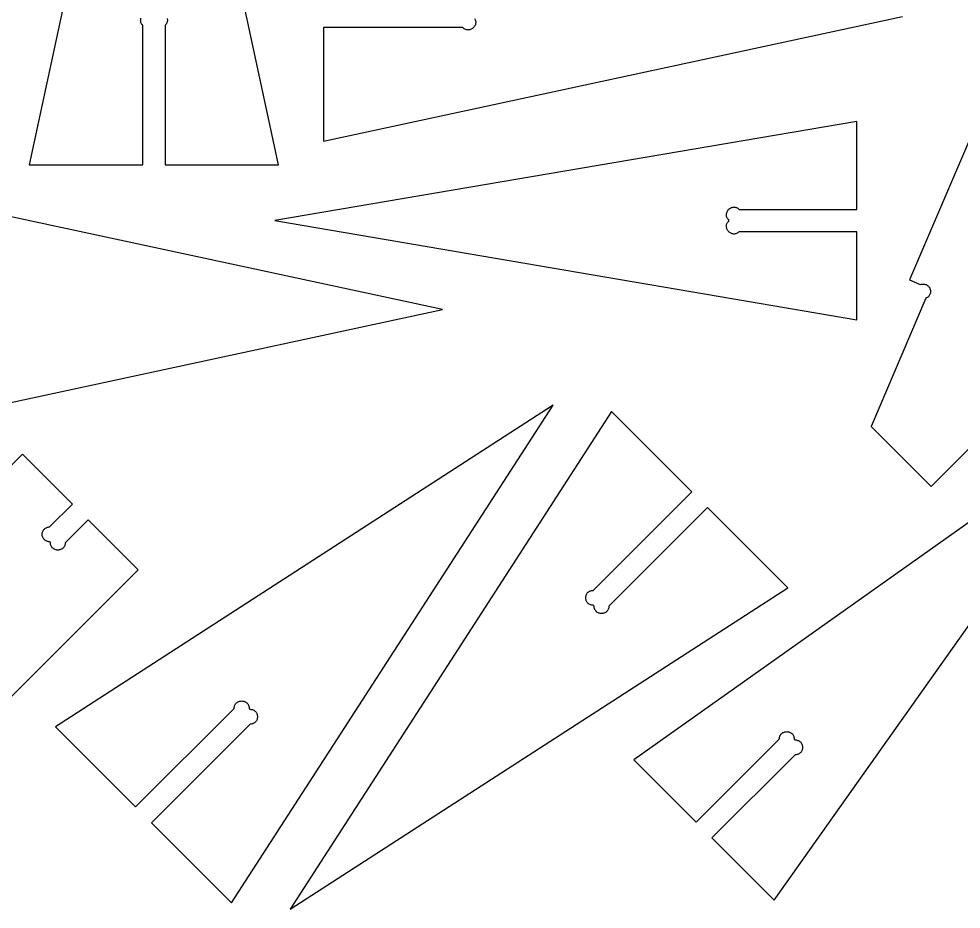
# Model space of a CAD drawing. Extents: x 105 to 1294, y 104 to 1295.
# Drawn here: x 1028.1 to 1155, y 103.8 to 223.7 of the extents above; entities that cross this region are included whole.
import ezdxf

# ---------------------------------------------------------------- set-up
doc = ezdxf.new("R2010")
doc.units = 0
doc.layers.add('LAYER_1', color=62, linetype='CONTINUOUS')

msp = doc.modelspace()

# ---------------------------------------------------------------- linework, layer by layer
at = {"layer": 'LAYER_1'}
for points in [[(1048.05, 223.78), (1048.07, 223.69), (1048.08, 223.6), (1048.08, 223.5), (1048.07, 223.41), (1048.05, 223.31), (1048.02, 223.22), (1047.98, 223.12), (1047.92, 223.03), (1047.85, 222.94), (1047.77, 222.85), (1047.77, 204.06), (1063.07, 204.06), (1046.28, 282.09), (1029.48, 204.06), (1044.78, 204.06), (1044.78, 222.85), (1044.71, 222.92), (1044.65, 223), (1044.6, 223.09), (1044.56, 223.18), (1044.53, 223.27), (1044.5, 223.36), (1044.49, 223.46), (1044.48, 223.55), (1044.49, 223.65), (1044.5, 223.75), (1044.53, 223.84)], [(1089.47, 223.8), (1089.53, 223.71), (1089.57, 223.61), (1089.6, 223.52), (1089.62, 223.42), (1089.63, 223.33), (1089.63, 223.23), (1089.62, 223.14), (1089.6, 223.05), (1089.58, 222.96), (1089.54, 222.87), (1089.5, 222.79), (1089.44, 222.71), (1089.39, 222.64), (1089.32, 222.57), (1089.25, 222.51), (1089.18, 222.45), (1089.1, 222.4), (1089.02, 222.35), (1088.93, 222.32), (1088.85, 222.29), (1088.75, 222.27), (1088.66, 222.26), (1088.57, 222.26), (1088.47, 222.27), (1088.38, 222.29), (1088.28, 222.32), (1088.19, 222.36), (1088.09, 222.42), (1088, 222.49), (1087.91, 222.57), (1069.12, 222.57), (1069.12, 207.28), (1147.14, 224.07)], [(1156, 207.15), (1148.07, 188.57), (1149.53, 187.95), (1149.63, 187.99), (1149.73, 188.01), (1149.82, 188.02), (1149.92, 188.02), (1150.02, 188.02), (1150.11, 188), (1150.21, 187.98), (1150.3, 187.94), (1150.38, 187.9), (1150.47, 187.85), (1150.54, 187.79), (1150.61, 187.73), (1150.68, 187.66), (1150.74, 187.58), (1150.79, 187.49), (1150.83, 187.4), (1150.86, 187.3), (1150.89, 187.2), (1150.9, 187.1), (1150.91, 187.01), (1150.9, 186.91), (1150.88, 186.82), (1150.86, 186.72), (1150.83, 186.63), (1150.78, 186.55), (1150.73, 186.46), (1150.68, 186.39), (1150.61, 186.31), (1150.54, 186.25), (1150.46, 186.19), (1150.37, 186.14), (1150.28, 186.1), (1142.91, 168.82), (1150.99, 160.74), (1171.83, 181.59)], [(1007.13, 167.78), (1085.15, 184.57), (1007.13, 201.36)], [(999.33, 104.71), (1044.13, 149.51), (1037.4, 156.24), (1034.34, 153.18), (1034.33, 153.06), (1034.31, 152.94), (1034.29, 152.84), (1034.25, 152.74), (1034.2, 152.65), (1034.15, 152.57), (1034.09, 152.5), (1034.02, 152.43), (1033.95, 152.37), (1033.87, 152.32), (1033.79, 152.28), (1033.7, 152.24), (1033.61, 152.21), (1033.52, 152.19), (1033.43, 152.18), (1033.33, 152.18), (1033.24, 152.18), (1033.15, 152.19), (1033.05, 152.21), (1032.96, 152.24), (1032.88, 152.28), (1032.8, 152.32), (1032.72, 152.37), (1032.64, 152.43), (1032.58, 152.5), (1032.52, 152.57), (1032.46, 152.65), (1032.42, 152.74), (1032.38, 152.84), (1032.35, 152.94), (1032.34, 153.06), (1032.33, 153.18), (1032.22, 153.3), (1032.11, 153.3), (1032.02, 153.32), (1031.92, 153.34), (1031.83, 153.38), (1031.74, 153.42), (1031.66, 153.47), (1031.58, 153.53), (1031.51, 153.59), (1031.44, 153.66), (1031.38, 153.74), (1031.33, 153.82), (1031.29, 153.91), (1031.26, 154), (1031.23, 154.1), (1031.22, 154.2), (1031.21, 154.3), (1031.22, 154.4), (1031.23, 154.5), (1031.26, 154.6), (1031.29, 154.69), (1031.33, 154.78), (1031.38, 154.86), (1031.44, 154.94), (1031.51, 155.01), (1031.58, 155.07), (1031.66, 155.13), (1031.74, 155.18), (1031.83, 155.22), (1031.92, 155.25), (1032.02, 155.28), (1032.11, 155.29), (1032.22, 155.3), (1035.28, 158.37), (1028.55, 165.1), (983.75, 120.29)]]:
    msp.add_lwpolyline(points, dxfattribs=at)
for points in [[(1125.13, 195.07), (1125.04, 194.99), (1124.95, 194.92), (1124.86, 194.87), (1124.76, 194.83), (1124.67, 194.79), (1124.57, 194.77), (1124.47, 194.76), (1124.38, 194.76), (1124.29, 194.77), (1124.19, 194.79), (1124.11, 194.82), (1124.02, 194.86), (1123.94, 194.9), (1123.86, 194.95), (1123.78, 195.01), (1123.72, 195.07), (1123.65, 195.14), (1123.59, 195.22), (1123.54, 195.3), (1123.5, 195.38), (1123.46, 195.46), (1123.44, 195.55), (1123.42, 195.64), (1123.41, 195.74), (1123.4, 195.83), (1123.41, 195.93), (1123.43, 196.02), (1123.47, 196.12), (1123.51, 196.21), (1123.56, 196.31), (1123.63, 196.4), (1123.71, 196.49), (1123.71, 196.66), (1123.63, 196.75), (1123.56, 196.84), (1123.51, 196.93), (1123.47, 197.03), (1123.43, 197.13), (1123.41, 197.22), (1123.4, 197.32), (1123.41, 197.41), (1123.42, 197.5), (1123.44, 197.6), (1123.46, 197.68), (1123.5, 197.77), (1123.54, 197.85), (1123.59, 197.93), (1123.65, 198.01), (1123.72, 198.07), (1123.78, 198.14), (1123.86, 198.19), (1123.94, 198.25), (1124.02, 198.29), (1124.11, 198.33), (1124.19, 198.35), (1124.29, 198.37), (1124.38, 198.38), (1124.47, 198.38), (1124.57, 198.37), (1124.67, 198.35), (1124.76, 198.32), (1124.86, 198.28), (1124.95, 198.22), (1125.04, 198.16), (1125.13, 198.07), (1140.97, 198.07), (1140.97, 209.94), (1062.56, 196.57), (1140.97, 183.21), (1140.97, 195.07)], [(1043.81, 117.57), (1057.09, 130.85), (1057.1, 130.97), (1057.11, 131.08), (1057.14, 131.19), (1057.18, 131.29), (1057.22, 131.38), (1057.28, 131.46), (1057.34, 131.53), (1057.41, 131.6), (1057.48, 131.66), (1057.56, 131.71), (1057.64, 131.75), (1057.73, 131.79), (1057.82, 131.81), (1057.91, 131.83), (1058, 131.84), (1058.1, 131.85), (1058.19, 131.84), (1058.28, 131.83), (1058.37, 131.81), (1058.46, 131.79), (1058.55, 131.75), (1058.63, 131.71), (1058.71, 131.66), (1058.78, 131.6), (1058.85, 131.53), (1058.91, 131.46), (1058.97, 131.38), (1059.01, 131.29), (1059.05, 131.19), (1059.08, 131.08), (1059.09, 130.97), (1059.1, 130.85), (1059.22, 130.73), (1059.34, 130.72), (1059.45, 130.7), (1059.56, 130.68), (1059.66, 130.64), (1059.75, 130.6), (1059.83, 130.54), (1059.9, 130.48), (1059.97, 130.41), (1060.03, 130.34), (1060.08, 130.26), (1060.12, 130.18), (1060.16, 130.09), (1060.18, 130), (1060.2, 129.91), (1060.21, 129.82), (1060.22, 129.73), (1060.21, 129.63), (1060.2, 129.54), (1060.18, 129.45), (1060.16, 129.36), (1060.12, 129.27), (1060.08, 129.19), (1060.03, 129.11), (1059.97, 129.04), (1059.9, 128.97), (1059.83, 128.91), (1059.75, 128.86), (1059.66, 128.81), (1059.56, 128.78), (1059.45, 128.75), (1059.34, 128.73), (1059.22, 128.73), (1045.94, 115.44), (1056.74, 104.63), (1100.04, 171.68), (1033, 128.38)], [(1105.46, 146.75), (1118.74, 160.03), (1107.92, 170.84), (1064.63, 103.8), (1131.67, 147.1), (1120.86, 157.91), (1107.57, 144.63), (1107.57, 144.51), (1107.55, 144.39), (1107.53, 144.29), (1107.49, 144.19), (1107.44, 144.1), (1107.39, 144.02), (1107.33, 143.94), (1107.26, 143.88), (1107.19, 143.82), (1107.11, 143.77), (1107.03, 143.72), (1106.94, 143.69), (1106.85, 143.66), (1106.76, 143.64), (1106.67, 143.63), (1106.58, 143.63), (1106.48, 143.63), (1106.39, 143.64), (1106.3, 143.66), (1106.21, 143.69), (1106.12, 143.72), (1106.04, 143.77), (1105.96, 143.82), (1105.89, 143.88), (1105.82, 143.94), (1105.76, 144.02), (1105.71, 144.1), (1105.66, 144.19), (1105.63, 144.29), (1105.6, 144.39), (1105.58, 144.51), (1105.58, 144.63), (1105.46, 144.75), (1105.33, 144.75), (1105.22, 144.77), (1105.12, 144.8), (1105.02, 144.83), (1104.93, 144.88), (1104.85, 144.93), (1104.77, 144.99), (1104.71, 145.06), (1104.65, 145.13), (1104.6, 145.21), (1104.55, 145.29), (1104.52, 145.38), (1104.49, 145.47), (1104.47, 145.56), (1104.46, 145.65), (1104.46, 145.75), (1104.46, 145.84), (1104.47, 145.93), (1104.49, 146.03), (1104.52, 146.12), (1104.55, 146.2), (1104.6, 146.28), (1104.65, 146.36), (1104.71, 146.44), (1104.77, 146.5), (1104.85, 146.56), (1104.93, 146.62), (1105.02, 146.66), (1105.12, 146.7), (1105.22, 146.73), (1105.33, 146.74)], [(1130.53, 126.72), (1130.54, 126.84), (1130.56, 126.95), (1130.58, 127.06), (1130.62, 127.15), (1130.67, 127.24), (1130.72, 127.33), (1130.78, 127.4), (1130.85, 127.47), (1130.92, 127.53), (1131, 127.58), (1131.08, 127.62), (1131.17, 127.65), (1131.26, 127.68), (1131.35, 127.7), (1131.44, 127.71), (1131.53, 127.72), (1131.63, 127.71), (1131.72, 127.7), (1131.81, 127.68), (1131.9, 127.65), (1131.99, 127.62), (1132.07, 127.58), (1132.15, 127.53), (1132.22, 127.47), (1132.29, 127.4), (1132.35, 127.33), (1132.4, 127.24), (1132.45, 127.15), (1132.48, 127.06), (1132.51, 126.95), (1132.53, 126.84), (1132.53, 126.72), (1132.66, 126.59), (1132.78, 126.59), (1132.9, 126.57), (1133, 126.54), (1133.1, 126.51), (1133.19, 126.46), (1133.27, 126.41), (1133.34, 126.35), (1133.41, 126.28), (1133.47, 126.21), (1133.52, 126.13), (1133.56, 126.05), (1133.6, 125.96), (1133.62, 125.87), (1133.64, 125.78), (1133.66, 125.69), (1133.66, 125.59), (1133.66, 125.5), (1133.64, 125.41), (1133.62, 125.32), (1133.6, 125.23), (1133.56, 125.14), (1133.52, 125.06), (1133.47, 124.98), (1133.41, 124.91), (1133.34, 124.84), (1133.27, 124.78), (1133.19, 124.72), (1133.1, 124.68), (1133, 124.64), (1132.9, 124.62), (1132.78, 124.6), (1132.66, 124.59), (1121.46, 113.39), (1129.84, 105), (1175.84, 169.9), (1110.94, 123.9), (1119.33, 115.51)]]:
    msp.add_lwpolyline(points, close=True, dxfattribs=at)

doc.saveas('drawing.dxf')
